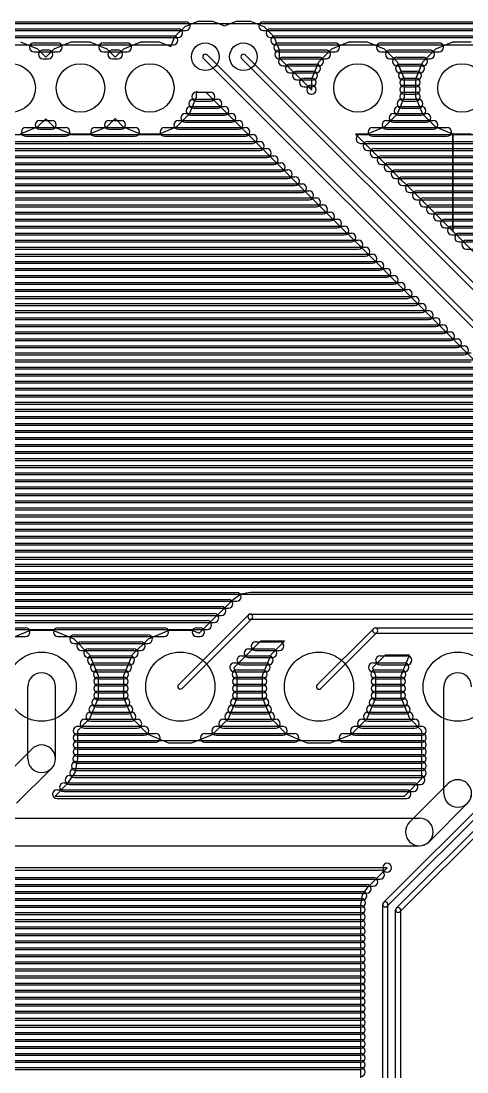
# Model space of a CAD drawing. Extents: x 25909 to 94169, y 14485 to 72115.
# Drawn here: x 51688 to 56750, y 32126 to 44060 of the extents above; entities that cross this region are included whole.
import ezdxf

# ---------------------------------------------------------------- set-up
doc = ezdxf.new("R2010")
doc.units = 0
doc.layers.add('BLACK', color=1, linetype='CONTINUOUS')

msp = doc.modelspace()

# ---------------------------------------------------------------- linework, layer by layer
at = {"layer": 'BLACK'}
for p, q in [((26625, 44051), (53557, 44051)), ((26625, 44051), (53557, 44051)), ((53550, 43998), (53699, 44060)), ((53699, 44060), (53860, 44060)), ((53860, 44060), (53996, 44004)), ((53996, 44004), (54132, 44060)), ((54132, 44060), (54293, 44060)), ((54293, 44060), (54443, 43998)), ((54436, 44051), (76448, 44051)), ((54436, 44051), (76448, 44051)), ((26625, 44031), (76449, 44031)), ((26625, 44031), (76449, 44031)), ((26625, 43971), (53471, 43971)), ((26625, 43971), (53471, 43971)), ((26625, 43951), (53557, 43951)), ((26625, 43951), (53557, 43951)), ((53435, 43885), (53550, 43998)), ((54436, 43951), (76448, 43951)), ((54436, 43951), (76448, 43951)), ((54443, 43998), (54556, 43883)), ((54519, 43971), (76449, 43971)), ((54519, 43971), (76449, 43971)), ((26625, 43891), (53417, 43891)), ((26625, 43891), (53417, 43891)), ((26625, 43871), (53471, 43871)), ((26625, 43871), (53471, 43871)), ((51680, 43825), (51873, 43745)), ((51835, 43811), (52103, 43811)), ((51835, 43811), (52103, 43811)), ((52065, 43745), (52258, 43825)), ((52258, 43825), (52467, 43825)), ((52467, 43825), (52660, 43745)), ((52622, 43811), (52892, 43811)), ((52622, 43811), (52892, 43811)), ((52853, 43745), (53046, 43825)), ((53046, 43825), (53255, 43825)), ((53255, 43825), (53387, 43771)), ((53387, 43771), (53435, 43885)), ((54519, 43871), (76449, 43871)), ((54519, 43871), (76449, 43871)), ((54556, 43883), (54618, 43734)), ((54574, 43891), (76448, 43891)), ((54574, 43891), (76448, 43891)), ((54607, 43811), (55253, 43811)), ((54607, 43811), (55253, 43811)), ((55215, 43745), (55408, 43825)), ((55408, 43825), (55617, 43825)), ((55617, 43825), (55810, 43745)), ((55772, 43811), (56434, 43811)), ((55772, 43811), (56434, 43811)), ((56396, 43745), (56589, 43825)), ((56589, 43825), (56798, 43825)), ((26625, 43791), (53417, 43791)), ((26625, 43791), (53417, 43791)), ((51835, 43711), (52103, 43711)), ((51835, 43711), (52103, 43711)), ((51873, 43745), (51968, 43650)), ((51937, 43731), (51999, 43731)), ((51937, 43731), (51999, 43731)), ((51968, 43650), (52065, 43745)), ((52622, 43711), (52892, 43711)), ((52622, 43711), (52892, 43711)), ((52660, 43745), (52755, 43649)), ((52724, 43731), (52788, 43731)), ((52724, 43731), (52788, 43731)), ((52755, 43649), (52853, 43745)), ((54574, 43791), (76448, 43791)), ((54574, 43791), (76448, 43791)), ((54607, 43711), (55253, 43711)), ((54607, 43711), (55253, 43711)), ((54618, 43734), (54618, 43643)), ((54618, 43731), (55150, 43731)), ((54618, 43731), (55150, 43731)), ((55067, 43598), (55215, 43745)), ((55772, 43711), (56434, 43711)), ((55772, 43711), (56434, 43711)), ((55810, 43745), (55957, 43597)), ((55874, 43731), (56332, 43731)), ((55874, 43731), (56332, 43731)), ((56248, 43598), (56396, 43745)), ((51937, 43631), (51999, 43631)), ((51937, 43631), (51999, 43631)), ((52724, 43631), (52788, 43631)), ((52724, 43631), (52788, 43631)), ((53758, 43634), (58199, 39193)), ((53799, 43675), (58240, 39234)), ((54191, 43634), (58758, 39067)), ((54232, 43675), (58799, 39108)), ((54618, 43643), (54987, 43274)), ((54618, 43631), (55150, 43631)), ((54618, 43631), (55150, 43631)), ((54660, 43651), (55070, 43651)), ((54660, 43651), (55070, 43651)), ((54740, 43571), (55036, 43571)), ((54740, 43571), (55036, 43571)), ((54987, 43405), (55067, 43598)), ((55874, 43631), (56332, 43631)), ((55874, 43631), (56332, 43631)), ((55954, 43651), (56252, 43651)), ((55954, 43651), (56252, 43651)), ((55957, 43597), (56037, 43404)), ((55989, 43571), (56217, 43571)), ((55989, 43571), (56217, 43571)), ((56168, 43405), (56248, 43598)), ((54660, 43551), (55070, 43551)), ((54660, 43551), (55070, 43551)), ((54740, 43471), (55036, 43471)), ((54740, 43471), (55036, 43471)), ((54820, 43491), (55002, 43491)), ((54820, 43491), (55002, 43491)), ((55954, 43551), (56252, 43551)), ((55954, 43551), (56252, 43551)), ((55989, 43471), (56217, 43471)), ((55989, 43471), (56217, 43471)), ((56022, 43491), (56182, 43491)), ((56022, 43491), (56182, 43491)), ((54820, 43391), (55002, 43391)), ((54820, 43391), (55002, 43391)), ((54900, 43411), (54986, 43411)), ((54900, 43411), (54986, 43411)), ((54980, 43331), (54986, 43331)), ((54980, 43331), (54986, 43331)), ((54987, 43274), (54987, 43405)), ((56022, 43391), (56182, 43391)), ((56022, 43391), (56182, 43391)), ((56037, 43411), (56167, 43411)), ((56037, 43411), (56167, 43411)), ((56037, 43404), (56037, 43195)), ((56037, 43331), (56167, 43331)), ((56037, 43331), (56167, 43331)), ((56168, 43196), (56168, 43405)), ((53698, 43248), (53675, 43258)), ((53675, 43258), (53675, 43195)), ((53675, 43251), (53837, 43251)), ((53675, 43251), (53837, 43251)), ((53790, 43248), (53698, 43248)), ((57941, 39098), (53790, 43248)), ((54900, 43311), (54986, 43311)), ((54900, 43311), (54986, 43311)), ((54980, 43231), (54986, 43231)), ((54980, 43231), (54986, 43231)), ((56037, 43311), (56167, 43311)), ((56037, 43311), (56167, 43311)), ((56037, 43251), (56167, 43251)), ((56037, 43251), (56167, 43251)), ((56037, 43231), (56167, 43231)), ((56037, 43231), (56167, 43231)), ((53675, 43195), (53595, 43002)), ((53611, 43091), (53997, 43091)), ((53611, 43091), (53997, 43091)), ((53644, 43171), (53916, 43171)), ((53644, 43171), (53916, 43171)), ((53675, 43151), (53837, 43151)), ((53675, 43151), (53837, 43151)), ((56037, 43195), (55957, 43002)), ((55973, 43091), (56231, 43091)), ((55973, 43091), (56231, 43091)), ((56006, 43171), (56198, 43171)), ((56006, 43171), (56198, 43171)), ((56037, 43151), (56167, 43151)), ((56037, 43151), (56167, 43151)), ((56248, 43003), (56168, 43196)), ((53595, 43002), (53447, 42855)), ((53553, 43011), (54077, 43011)), ((53553, 43011), (54077, 43011)), ((53611, 42991), (53997, 42991)), ((53611, 42991), (53997, 42991)), ((53644, 43071), (53916, 43071)), ((53644, 43071), (53916, 43071)), ((55957, 43002), (55809, 42855)), ((55915, 43011), (56289, 43011)), ((55915, 43011), (56289, 43011)), ((55973, 42991), (56231, 42991)), ((55973, 42991), (56231, 42991)), ((56006, 43071), (56198, 43071)), ((56006, 43071), (56198, 43071)), ((56395, 42855), (56248, 43003)), ((51872, 42855), (51679, 42775)), ((51741, 42851), (52193, 42851)), ((51741, 42851), (52193, 42851)), ((51968, 42951), (51872, 42855)), ((51898, 42931), (52038, 42931)), ((51898, 42931), (52038, 42931)), ((52064, 42855), (51968, 42951)), ((52257, 42775), (52064, 42855)), ((52659, 42855), (52466, 42775)), ((52528, 42851), (52982, 42851)), ((52528, 42851), (52982, 42851)), ((52756, 42952), (52659, 42855)), ((52685, 42931), (52825, 42931)), ((52685, 42931), (52825, 42931)), ((52852, 42855), (52756, 42952)), ((53045, 42775), (52852, 42855)), ((53447, 42855), (53254, 42775)), ((53316, 42851), (54236, 42851)), ((53316, 42851), (54236, 42851)), ((53473, 42931), (54157, 42931)), ((53473, 42931), (54157, 42931)), ((53553, 42911), (54077, 42911)), ((53553, 42911), (54077, 42911)), ((55809, 42855), (55616, 42775)), ((55678, 42851), (56524, 42851)), ((55678, 42851), (56524, 42851)), ((55835, 42931), (56369, 42931)), ((55835, 42931), (56369, 42931)), ((55915, 42911), (56289, 42911)), ((55915, 42911), (56289, 42911)), ((56588, 42775), (56395, 42855)), ((26625, 42771), (54317, 42771)), ((26625, 42771), (54317, 42771)), ((51741, 42751), (52193, 42751)), ((51741, 42751), (52193, 42751)), ((51898, 42831), (52038, 42831)), ((51898, 42831), (52038, 42831)), ((52466, 42775), (52257, 42775)), ((52528, 42751), (52982, 42751)), ((52528, 42751), (52982, 42751)), ((52685, 42831), (52825, 42831)), ((52685, 42831), (52825, 42831)), ((53254, 42775), (53045, 42775)), ((53316, 42751), (54236, 42751)), ((53316, 42751), (54236, 42751)), ((53473, 42831), (54157, 42831)), ((53473, 42831), (54157, 42831)), ((55616, 42775), (55485, 42776)), ((55485, 42776), (56588, 41673)), ((55540, 42771), (76448, 42771)), ((55540, 42771), (76448, 42771)), ((55678, 42751), (56524, 42751)), ((55678, 42751), (56524, 42751)), ((55835, 42831), (56369, 42831)), ((55835, 42831), (56369, 42831)), ((56588, 41673), (56588, 42775)), ((56797, 42775), (56588, 42775)), ((56588, 42775), (56588, 41673)), ((26625, 42691), (54397, 42691)), ((26625, 42691), (54397, 42691)), ((26625, 42671), (54317, 42671)), ((26625, 42671), (54317, 42671)), ((26625, 42611), (54477, 42611)), ((26625, 42611), (54477, 42611)), ((55540, 42671), (76448, 42671)), ((55540, 42671), (76448, 42671)), ((55620, 42691), (76448, 42691)), ((55620, 42691), (76448, 42691)), ((55700, 42611), (76448, 42611)), ((55700, 42611), (76448, 42611)), ((26625, 42591), (54397, 42591)), ((26625, 42591), (54397, 42591)), ((26625, 42531), (54557, 42531)), ((26625, 42531), (54557, 42531)), ((26625, 42511), (54477, 42511)), ((26625, 42511), (54477, 42511)), ((55620, 42591), (76448, 42591)), ((55620, 42591), (76448, 42591)), ((55700, 42511), (76448, 42511)), ((55700, 42511), (76448, 42511)), ((55780, 42531), (76448, 42531)), ((55780, 42531), (76448, 42531)), ((26625, 42451), (54637, 42451)), ((26625, 42451), (54637, 42451)), ((26625, 42431), (54557, 42431)), ((26625, 42431), (54557, 42431)), ((26625, 42371), (54717, 42371)), ((26625, 42371), (54717, 42371)), ((55780, 42431), (76448, 42431)), ((55780, 42431), (76448, 42431)), ((55860, 42451), (76448, 42451)), ((55860, 42451), (76448, 42451)), ((55940, 42371), (76448, 42371)), ((55940, 42371), (76448, 42371)), ((26625, 42351), (54637, 42351)), ((26625, 42351), (54637, 42351)), ((26625, 42291), (54797, 42291)), ((26625, 42291), (54797, 42291)), ((26625, 42271), (54717, 42271)), ((26625, 42271), (54717, 42271)), ((55860, 42351), (76448, 42351)), ((55860, 42351), (76448, 42351)), ((55940, 42271), (76448, 42271)), ((55940, 42271), (76448, 42271)), ((56020, 42291), (76448, 42291)), ((56020, 42291), (76448, 42291)), ((26625, 42211), (54877, 42211)), ((26625, 42211), (54877, 42211)), ((26625, 42191), (54797, 42191)), ((26625, 42191), (54797, 42191)), ((26625, 42131), (54957, 42131)), ((26625, 42131), (54957, 42131)), ((56020, 42191), (76448, 42191)), ((56020, 42191), (76448, 42191)), ((56100, 42211), (76448, 42211)), ((56100, 42211), (76448, 42211)), ((56180, 42131), (76448, 42131)), ((56180, 42131), (76448, 42131)), ((26625, 42111), (54877, 42111)), ((26625, 42111), (54877, 42111)), ((26625, 42051), (55037, 42051)), ((26625, 42051), (55037, 42051)), ((26625, 42031), (54957, 42031)), ((26625, 42031), (54957, 42031)), ((56100, 42111), (76448, 42111)), ((56100, 42111), (76448, 42111)), ((56180, 42031), (76448, 42031)), ((56180, 42031), (76448, 42031)), ((56260, 42051), (76448, 42051)), ((56260, 42051), (76448, 42051)), ((26625, 41971), (55117, 41971)), ((26625, 41971), (55117, 41971)), ((26625, 41951), (55037, 41951)), ((26625, 41951), (55037, 41951)), ((26625, 41891), (55197, 41891)), ((26625, 41891), (55197, 41891)), ((56260, 41951), (76448, 41951)), ((56260, 41951), (76448, 41951)), ((56340, 41971), (76448, 41971)), ((56340, 41971), (76448, 41971)), ((56420, 41891), (76448, 41891)), ((56420, 41891), (76448, 41891)), ((26625, 41871), (55117, 41871)), ((26625, 41871), (55117, 41871)), ((26625, 41811), (55277, 41811)), ((26625, 41811), (55277, 41811)), ((26625, 41791), (55197, 41791)), ((26625, 41791), (55197, 41791)), ((56340, 41871), (76448, 41871)), ((56340, 41871), (76448, 41871)), ((56420, 41791), (76448, 41791)), ((56420, 41791), (76448, 41791)), ((56500, 41811), (76448, 41811)), ((56500, 41811), (76448, 41811)), ((26625, 41731), (55357, 41731)), ((26625, 41731), (55357, 41731)), ((26625, 41711), (55277, 41711)), ((26625, 41711), (55277, 41711)), ((26625, 41651), (55437, 41651)), ((26625, 41651), (55437, 41651)), ((56500, 41711), (76448, 41711)), ((56500, 41711), (76448, 41711)), ((56580, 41731), (76448, 41731)), ((56580, 41731), (76448, 41731)), ((56588, 41673), (58976, 39285)), ((56660, 41651), (76448, 41651)), ((56660, 41651), (76448, 41651)), ((26625, 41631), (55357, 41631)), ((26625, 41631), (55357, 41631)), ((26625, 41571), (55517, 41571)), ((26625, 41571), (55517, 41571)), ((26625, 41551), (55437, 41551)), ((26625, 41551), (55437, 41551)), ((56580, 41631), (76448, 41631)), ((56580, 41631), (76448, 41631)), ((56660, 41551), (76448, 41551)), ((56660, 41551), (76448, 41551)), ((56740, 41571), (76448, 41571)), ((56740, 41571), (76448, 41571)), ((26625, 41491), (55597, 41491)), ((26625, 41491), (55597, 41491)), ((26625, 41471), (55517, 41471)), ((26625, 41471), (55517, 41471)), ((26625, 41411), (55677, 41411)), ((26625, 41411), (55677, 41411)), ((56740, 41471), (76448, 41471)), ((56740, 41471), (76448, 41471)), ((26625, 41391), (55597, 41391)), ((26625, 41391), (55597, 41391)), ((26625, 41331), (55757, 41331)), ((26625, 41331), (55757, 41331)), ((26625, 41311), (55677, 41311)), ((26625, 41311), (55677, 41311)), ((26625, 41251), (55837, 41251)), ((26625, 41251), (55837, 41251)), ((26625, 41231), (55757, 41231)), ((26625, 41231), (55757, 41231)), ((26625, 41171), (55917, 41171)), ((26625, 41171), (55917, 41171)), ((26625, 41151), (55837, 41151)), ((26625, 41151), (55837, 41151)), ((26625, 41091), (55997, 41091)), ((26625, 41091), (55997, 41091)), ((26625, 41071), (55917, 41071)), ((26625, 41071), (55917, 41071)), ((26625, 41011), (56077, 41011)), ((26625, 41011), (56077, 41011)), ((26625, 40991), (55997, 40991)), ((26625, 40991), (55997, 40991)), ((26625, 40931), (56157, 40931)), ((26625, 40931), (56157, 40931)), ((26625, 40911), (56077, 40911)), ((26625, 40911), (56077, 40911)), ((26625, 40851), (56237, 40851)), ((26625, 40851), (56237, 40851)), ((26625, 40831), (56157, 40831)), ((26625, 40831), (56157, 40831)), ((26625, 40771), (56317, 40771)), ((26625, 40771), (56317, 40771)), ((26625, 40751), (56237, 40751)), ((26625, 40751), (56237, 40751)), ((26625, 40691), (56397, 40691)), ((26625, 40691), (56397, 40691)), ((26625, 40671), (56317, 40671)), ((26625, 40671), (56317, 40671)), ((26625, 40611), (56477, 40611)), ((26625, 40611), (56477, 40611)), ((26625, 40591), (56397, 40591)), ((26625, 40591), (56397, 40591)), ((26625, 40531), (56557, 40531)), ((26625, 40531), (56557, 40531)), ((26625, 40511), (56477, 40511)), ((26625, 40511), (56477, 40511)), ((26625, 40451), (56637, 40451)), ((26625, 40451), (56637, 40451)), ((26625, 40431), (56557, 40431)), ((26625, 40431), (56557, 40431)), ((26625, 40371), (56717, 40371)), ((26625, 40371), (56717, 40371)), ((26625, 40351), (56637, 40351)), ((26625, 40351), (56637, 40351)), ((26625, 40291), (56797, 40291)), ((26625, 40291), (56797, 40291)), ((26625, 40271), (56717, 40271)), ((26625, 40271), (56717, 40271)), ((26625, 40211), (56877, 40211)), ((26625, 40211), (56877, 40211)), ((26625, 40191), (56797, 40191)), ((26625, 40191), (56797, 40191)), ((26625, 40131), (56957, 40131)), ((26625, 40131), (56957, 40131)), ((26625, 40111), (56877, 40111)), ((26625, 40111), (56877, 40111)), ((26625, 40051), (57037, 40051)), ((26625, 40051), (57037, 40051)), ((26625, 40031), (56957, 40031)), ((26625, 40031), (56957, 40031)), ((26625, 39971), (57117, 39971)), ((26625, 39971), (57117, 39971)), ((26625, 39951), (57037, 39951)), ((26625, 39951), (57037, 39951)), ((26625, 39891), (57197, 39891)), ((26625, 39891), (57197, 39891)), ((26625, 39871), (57117, 39871)), ((26625, 39871), (57117, 39871)), ((26625, 39811), (57277, 39811)), ((26625, 39811), (57277, 39811)), ((26625, 39791), (57197, 39791)), ((26625, 39791), (57197, 39791)), ((26625, 39731), (57357, 39731)), ((26625, 39731), (57357, 39731)), ((26625, 39711), (57277, 39711)), ((26625, 39711), (57277, 39711)), ((26625, 39651), (57437, 39651)), ((26625, 39651), (57437, 39651)), ((26625, 39631), (57357, 39631)), ((26625, 39631), (57357, 39631)), ((26625, 39571), (57517, 39571)), ((26625, 39571), (57517, 39571)), ((26625, 39551), (57437, 39551)), ((26625, 39551), (57437, 39551)), ((26625, 39491), (57597, 39491)), ((26625, 39491), (57597, 39491)), ((26625, 39471), (57517, 39471)), ((26625, 39471), (57517, 39471)), ((26625, 39411), (57677, 39411)), ((26625, 39411), (57677, 39411)), ((26625, 39391), (57597, 39391)), ((26625, 39391), (57597, 39391)), ((26625, 39331), (57757, 39331)), ((26625, 39331), (57757, 39331)), ((26625, 39311), (57677, 39311)), ((26625, 39311), (57677, 39311)), ((26625, 39251), (57837, 39251)), ((26625, 39251), (57837, 39251)), ((26625, 39231), (57757, 39231)), ((26625, 39231), (57757, 39231)), ((26625, 39171), (57917, 39171)), ((26625, 39171), (57917, 39171)), ((26625, 39151), (57837, 39151)), ((26625, 39151), (57837, 39151)), ((26625, 39091), (57941, 39091)), ((26625, 39091), (57941, 39091)), ((26625, 39071), (57917, 39071)), ((26625, 39071), (57917, 39071)), ((26625, 39011), (57941, 39011)), ((26625, 39011), (57941, 39011)), ((26625, 38991), (57941, 38991)), ((26625, 38991), (57941, 38991)), ((26625, 38931), (57941, 38931)), ((26625, 38931), (57941, 38931)), ((26625, 38911), (57941, 38911)), ((26625, 38911), (57941, 38911)), ((26625, 38851), (57941, 38851)), ((26625, 38851), (57941, 38851)), ((26625, 38831), (57941, 38831)), ((26625, 38831), (57941, 38831)), ((26625, 38771), (57941, 38771)), ((26625, 38771), (57941, 38771)), ((26625, 38751), (57941, 38751)), ((26625, 38751), (57941, 38751)), ((26625, 38691), (57941, 38691)), ((26625, 38691), (57941, 38691)), ((26625, 38671), (57941, 38671)), ((26625, 38671), (57941, 38671)), ((26625, 38611), (57941, 38611)), ((26625, 38611), (57941, 38611)), ((26625, 38591), (57941, 38591)), ((26625, 38591), (57941, 38591)), ((26625, 38531), (57941, 38531)), ((26625, 38531), (57941, 38531)), ((26625, 38511), (57941, 38511)), ((26625, 38511), (57941, 38511)), ((26625, 38451), (57941, 38451)), ((26625, 38451), (57941, 38451)), ((26625, 38431), (57941, 38431)), ((26625, 38431), (57941, 38431)), ((26625, 38371), (57941, 38371)), ((26625, 38371), (57941, 38371)), ((26625, 38351), (57941, 38351)), ((26625, 38351), (57941, 38351)), ((26625, 38291), (57941, 38291)), ((26625, 38291), (57941, 38291)), ((26625, 38271), (57941, 38271)), ((26625, 38271), (57941, 38271)), ((26625, 38211), (57941, 38211)), ((26625, 38211), (57941, 38211)), ((26625, 38191), (57941, 38191)), ((26625, 38191), (57941, 38191)), ((26625, 38131), (57941, 38131)), ((26625, 38131), (57941, 38131)), ((26625, 38111), (57941, 38111)), ((26625, 38111), (57941, 38111)), ((26625, 38051), (57941, 38051)), ((26625, 38051), (57941, 38051)), ((26625, 38031), (57941, 38031)), ((26625, 38031), (57941, 38031)), ((26625, 37971), (57941, 37971)), ((26625, 37971), (57941, 37971)), ((26625, 37951), (57941, 37951)), ((26625, 37951), (57941, 37951)), ((26625, 37891), (57941, 37891)), ((26625, 37891), (57941, 37891)), ((26625, 37871), (57941, 37871)), ((26625, 37871), (57941, 37871)), ((26625, 37811), (57941, 37811)), ((26625, 37811), (57941, 37811)), ((26625, 37791), (57941, 37791)), ((26625, 37791), (57941, 37791)), ((26625, 37731), (57941, 37731)), ((26625, 37731), (57941, 37731)), ((26625, 37711), (57941, 37711)), ((26625, 37711), (57941, 37711)), ((26625, 37651), (57941, 37651)), ((26625, 37651), (57941, 37651)), ((26625, 37631), (57941, 37631)), ((26625, 37631), (57941, 37631)), ((26625, 37571), (54135, 37571)), ((26625, 37571), (54135, 37571)), ((26625, 37551), (57941, 37551)), ((26625, 37551), (57941, 37551)), ((26625, 37491), (54041, 37491)), ((26625, 37491), (54041, 37491)), ((53709, 37109), (54094, 37493)), ((54094, 37493), (54184, 37554)), ((54184, 37554), (54291, 37575)), ((54291, 37575), (57047, 37575)), ((26625, 37471), (54135, 37471)), ((26625, 37471), (54135, 37471)), ((26625, 37411), (53961, 37411)), ((26625, 37411), (53961, 37411)), ((26625, 37391), (54041, 37391)), ((26625, 37391), (54041, 37391)), ((26625, 37331), (53881, 37331)), ((26625, 37331), (53881, 37331)), ((26625, 37311), (53961, 37311)), ((26625, 37311), (53961, 37311)), ((26625, 37251), (53801, 37251)), ((26625, 37251), (53801, 37251)), ((54270, 37317), (53475, 36522)), ((54311, 37276), (53516, 36481)), ((54291, 37325), (57047, 37325)), ((54291, 37267), (57047, 37267)), ((26625, 37231), (53881, 37231)), ((26625, 37231), (53881, 37231)), ((26625, 37171), (51739, 37171)), ((26625, 37171), (51739, 37171)), ((26625, 37151), (53801, 37151)), ((26625, 37151), (53801, 37151)), ((51558, 37046), (51794, 37144)), ((51794, 37144), (52050, 37144)), ((52050, 37144), (52286, 37045)), ((52105, 37171), (53313, 37171)), ((52105, 37171), (53313, 37171)), ((53133, 37046), (53369, 37144)), ((53369, 37144), (53625, 37144)), ((53625, 37144), (53709, 37109)), ((53681, 37171), (53721, 37171)), ((53681, 37171), (53721, 37171)), ((55687, 37159), (55050, 36522)), ((55728, 37118), (55091, 36481)), ((55708, 37168), (56972, 37168)), ((26625, 37071), (51739, 37071)), ((26625, 37071), (51739, 37071)), ((52105, 37071), (53313, 37071)), ((52105, 37071), (53313, 37071)), ((52286, 37045), (52466, 36864)), ((52290, 37091), (53128, 37091)), ((52290, 37091), (53128, 37091)), ((52370, 37011), (53048, 37011)), ((52370, 37011), (53048, 37011)), ((52952, 36866), (53133, 37046)), ((53681, 37071), (53721, 37071)), ((53681, 37071), (53721, 37071)), ((54406, 37018), (54103, 36715)), ((54349, 37011), (54621, 37011)), ((54349, 37011), (54621, 37011)), ((54677, 37017), (54406, 37018)), ((54526, 36866), (54677, 37017)), ((55708, 37110), (56972, 37110)), ((52290, 36991), (53128, 36991)), ((52290, 36991), (53128, 36991)), ((52370, 36911), (53048, 36911)), ((52370, 36911), (53048, 36911)), ((52450, 36931), (52968, 36931)), ((52450, 36931), (52968, 36931)), ((54269, 36931), (54541, 36931)), ((54269, 36931), (54541, 36931)), ((54349, 36911), (54621, 36911)), ((54349, 36911), (54621, 36911)), ((52450, 36831), (52968, 36831)), ((52450, 36831), (52968, 36831)), ((52466, 36864), (52564, 36628)), ((52493, 36851), (52925, 36851)), ((52493, 36851), (52925, 36851)), ((52526, 36771), (52892, 36771)), ((52526, 36771), (52892, 36771)), ((52853, 36630), (52952, 36866)), ((54109, 36771), (54465, 36771)), ((54109, 36771), (54465, 36771)), ((54189, 36851), (54499, 36851)), ((54189, 36851), (54499, 36851)), ((54269, 36831), (54541, 36831)), ((54269, 36831), (54541, 36831)), ((54427, 36630), (54526, 36866)), ((55822, 36860), (55677, 36715)), ((55683, 36771), (56039, 36771)), ((55683, 36771), (56039, 36771)), ((55763, 36851), (56073, 36851)), ((55763, 36851), (56073, 36851)), ((56098, 36860), (55822, 36860)), ((56002, 36630), (56098, 36860)), ((52493, 36751), (52925, 36751)), ((52493, 36751), (52925, 36751)), ((52526, 36671), (52892, 36671)), ((52526, 36671), (52892, 36671)), ((52559, 36691), (52857, 36691)), ((52559, 36691), (52857, 36691)), ((54103, 36715), (54139, 36628)), ((54109, 36671), (54465, 36671)), ((54109, 36671), (54465, 36671)), ((54134, 36691), (54432, 36691)), ((54134, 36691), (54432, 36691)), ((54189, 36751), (54499, 36751)), ((54189, 36751), (54499, 36751)), ((55677, 36715), (55713, 36628)), ((55683, 36671), (56039, 36671)), ((55683, 36671), (56039, 36671)), ((55708, 36691), (56006, 36691)), ((55708, 36691), (56006, 36691)), ((55763, 36751), (56073, 36751)), ((55763, 36751), (56073, 36751)), ((52559, 36591), (52857, 36591)), ((52559, 36591), (52857, 36591)), ((52564, 36628), (52564, 36372)), ((52564, 36611), (52852, 36611)), ((52564, 36611), (52852, 36611)), ((52564, 36531), (52852, 36531)), ((52564, 36531), (52852, 36531)), ((52853, 36374), (52853, 36630)), ((54134, 36591), (54432, 36591)), ((54134, 36591), (54432, 36591)), ((54139, 36628), (54139, 36372)), ((54139, 36611), (54427, 36611)), ((54139, 36611), (54427, 36611)), ((54139, 36531), (54427, 36531)), ((54139, 36531), (54427, 36531)), ((54427, 36374), (54427, 36630)), ((55708, 36591), (56006, 36591)), ((55708, 36591), (56006, 36591)), ((55713, 36628), (55713, 36372)), ((55713, 36611), (56001, 36611)), ((55713, 36611), (56001, 36611)), ((55713, 36531), (56001, 36531)), ((55713, 36531), (56001, 36531)), ((56002, 36374), (56002, 36630)), ((51764, 35683), (51764, 36501)), ((52078, 35683), (52078, 36501)), ((52564, 36511), (52852, 36511)), ((52564, 36511), (52852, 36511)), ((52564, 36451), (52852, 36451)), ((52564, 36451), (52852, 36451)), ((52564, 36431), (52852, 36431)), ((52564, 36431), (52852, 36431)), ((54139, 36511), (54427, 36511)), ((54139, 36511), (54427, 36511)), ((54139, 36451), (54427, 36451)), ((54139, 36451), (54427, 36451)), ((54139, 36431), (54427, 36431)), ((54139, 36431), (54427, 36431)), ((55713, 36511), (56001, 36511)), ((55713, 36511), (56001, 36511)), ((55713, 36451), (56001, 36451)), ((55713, 36451), (56001, 36451)), ((55713, 36431), (56001, 36431)), ((55713, 36431), (56001, 36431)), ((56488, 35289), (56488, 36501)), ((52564, 36372), (52465, 36136)), ((52509, 36291), (52907, 36291)), ((52509, 36291), (52907, 36291)), ((52542, 36371), (52874, 36371)), ((52542, 36371), (52874, 36371)), ((52564, 36351), (52852, 36351)), ((52564, 36351), (52852, 36351)), ((52951, 36138), (52853, 36374)), ((54139, 36372), (54040, 36136)), ((54084, 36291), (54482, 36291)), ((54084, 36291), (54482, 36291)), ((54117, 36371), (54449, 36371)), ((54117, 36371), (54449, 36371)), ((54139, 36351), (54427, 36351)), ((54139, 36351), (54427, 36351)), ((54525, 36138), (54427, 36374)), ((55713, 36372), (55614, 36136)), ((55658, 36291), (56056, 36291)), ((55658, 36291), (56056, 36291)), ((55691, 36371), (56023, 36371)), ((55691, 36371), (56023, 36371)), ((55713, 36351), (56001, 36351)), ((55713, 36351), (56001, 36351)), ((56100, 36138), (56002, 36374)), ((52475, 36211), (52941, 36211)), ((52475, 36211), (52941, 36211)), ((52509, 36191), (52907, 36191)), ((52509, 36191), (52907, 36191)), ((52542, 36271), (52874, 36271)), ((52542, 36271), (52874, 36271)), ((54050, 36211), (54514, 36211)), ((54050, 36211), (54514, 36211)), ((54084, 36191), (54482, 36191)), ((54084, 36191), (54482, 36191)), ((54117, 36271), (54449, 36271)), ((54117, 36271), (54449, 36271)), ((55624, 36211), (56090, 36211)), ((55624, 36211), (56090, 36211)), ((55658, 36191), (56056, 36191)), ((55658, 36191), (56056, 36191)), ((55691, 36271), (56023, 36271)), ((55691, 36271), (56023, 36271)), ((52465, 36136), (52328, 36000)), ((52329, 36051), (53087, 36051)), ((52329, 36051), (53087, 36051)), ((52409, 36131), (53007, 36131)), ((52409, 36131), (53007, 36131)), ((52475, 36111), (52941, 36111)), ((52475, 36111), (52941, 36111)), ((53131, 35957), (52951, 36138)), ((54040, 36136), (53859, 35956)), ((53904, 36051), (54660, 36051)), ((53904, 36051), (54660, 36051)), ((53984, 36131), (54580, 36131)), ((53984, 36131), (54580, 36131)), ((54050, 36111), (54514, 36111)), ((54050, 36111), (54514, 36111)), ((54705, 35957), (54525, 36138)), ((55614, 36136), (55433, 35956)), ((55478, 36051), (56236, 36051)), ((55478, 36051), (56236, 36051)), ((55558, 36131), (56156, 36131)), ((55558, 36131), (56156, 36131)), ((55624, 36111), (56090, 36111)), ((55624, 36111), (56090, 36111)), ((56238, 36000), (56100, 36138)), ((52328, 36000), (52328, 35682)), ((52328, 35971), (53216, 35971)), ((52328, 35971), (53216, 35971)), ((52329, 35951), (53087, 35951)), ((52329, 35951), (53087, 35951)), ((52409, 36031), (53007, 36031)), ((52409, 36031), (53007, 36031)), ((53367, 35858), (53131, 35957)), ((53859, 35956), (53623, 35858)), ((53774, 35971), (54790, 35971)), ((53774, 35971), (54790, 35971)), ((53904, 35951), (54660, 35951)), ((53904, 35951), (54660, 35951)), ((53984, 36031), (54580, 36031)), ((53984, 36031), (54580, 36031)), ((54941, 35858), (54705, 35957)), ((55433, 35956), (55197, 35858)), ((55348, 35971), (56238, 35971)), ((55348, 35971), (56238, 35971)), ((55478, 35951), (56236, 35951)), ((55478, 35951), (56236, 35951)), ((55558, 36031), (56156, 36031)), ((55558, 36031), (56156, 36031)), ((56238, 35457), (56238, 36000)), ((52328, 35891), (56238, 35891)), ((52328, 35891), (56238, 35891)), ((52328, 35871), (53216, 35871)), ((52328, 35871), (53216, 35871)), ((52328, 35811), (56238, 35811)), ((52328, 35811), (56238, 35811)), ((53623, 35858), (53367, 35858)), ((53774, 35871), (54790, 35871)), ((53774, 35871), (54790, 35871)), ((55197, 35858), (54941, 35858)), ((55348, 35871), (56238, 35871)), ((55348, 35871), (56238, 35871)), ((51810, 35793), (51416, 35399)), ((52327, 35731), (56237, 35731)), ((52327, 35731), (56237, 35731)), ((52328, 35791), (56238, 35791)), ((52328, 35791), (56238, 35791)), ((52328, 35711), (56238, 35711)), ((52328, 35711), (56238, 35711)), ((52032, 35571), (51638, 35177)), ((52293, 35571), (56237, 35571)), ((52293, 35571), (56237, 35571)), ((52328, 35682), (52297, 35526)), ((52311, 35651), (56237, 35651)), ((52311, 35651), (56237, 35651)), ((52327, 35631), (56237, 35631)), ((52327, 35631), (56237, 35631)), ((52297, 35526), (52209, 35394)), ((52240, 35491), (56222, 35491)), ((52240, 35491), (56222, 35491)), ((52293, 35471), (56237, 35471)), ((52293, 35471), (56237, 35471)), ((52311, 35551), (56237, 35551)), ((52311, 35551), (56237, 35551)), ((55803, 34050), (57290, 35537)), ((55844, 34009), (57331, 35496)), ((55947, 33986), (57432, 35471)), ((56040, 35259), (56238, 35457)), ((52209, 35394), (52074, 35259)), ((52096, 35331), (56062, 35331)), ((52096, 35331), (56062, 35331)), ((52176, 35411), (56142, 35411)), ((52176, 35411), (56142, 35411)), ((52240, 35391), (56222, 35391)), ((52240, 35391), (56222, 35391)), ((55988, 33945), (57473, 35430)), ((56534, 35399), (56098, 34963)), ((52074, 35259), (56040, 35259)), ((52096, 35231), (56062, 35231)), ((52096, 35231), (56062, 35231)), ((52176, 35311), (56142, 35311)), ((52176, 35311), (56142, 35311)), ((56756, 35177), (56320, 34741)), ((28248, 35009), (56208, 35009)), ((28248, 34695), (56208, 34695)), ((28336, 34416), (55764, 34416)), ((28336, 34416), (55764, 34416)), ((55844, 34446), (28415, 34445)), ((55626, 34226), (55844, 34446)), ((28176, 34256), (55612, 34256)), ((28176, 34256), (55612, 34256)), ((28256, 34336), (55686, 34336)), ((28256, 34336), (55686, 34336)), ((28336, 34316), (55764, 34316)), ((28336, 34316), (55764, 34316)), ((28096, 34176), (55564, 34176)), ((28096, 34176), (55564, 34176)), ((28176, 34156), (55612, 34156)), ((28176, 34156), (55612, 34156)), ((28256, 34236), (55686, 34236)), ((28256, 34236), (55686, 34236)), ((55544, 34029), (55565, 34136)), ((55565, 34136), (55626, 34226)), ((27936, 34016), (55544, 34016)), ((27936, 34016), (55544, 34016)), ((28016, 34096), (55548, 34096)), ((28016, 34096), (55548, 34096)), ((28096, 34076), (55564, 34076)), ((28096, 34076), (55564, 34076)), ((55544, 26699), (55544, 34029)), ((55794, 22739), (55794, 34029)), ((55852, 22739), (55852, 34029)), ((27856, 33936), (55544, 33936)), ((27856, 33936), (55544, 33936)), ((27936, 33916), (55544, 33916)), ((27936, 33916), (55544, 33916)), ((28016, 33996), (55548, 33996)), ((28016, 33996), (55548, 33996)), ((55939, 22837), (55939, 33965)), ((55997, 22837), (55997, 33965)), ((27797, 33856), (55543, 33856)), ((27797, 33856), (55543, 33856)), ((27797, 33776), (55543, 33776)), ((27797, 33776), (55543, 33776)), ((27856, 33836), (55544, 33836)), ((27856, 33836), (55544, 33836)), ((27797, 33756), (55543, 33756)), ((27797, 33756), (55543, 33756)), ((27797, 33696), (55543, 33696)), ((27797, 33696), (55543, 33696)), ((27797, 33676), (55543, 33676)), ((27797, 33676), (55543, 33676)), ((27797, 33616), (55543, 33616)), ((27797, 33616), (55543, 33616)), ((27797, 33596), (55543, 33596)), ((27797, 33596), (55543, 33596)), ((27797, 33536), (55543, 33536)), ((27797, 33536), (55543, 33536)), ((27797, 33516), (55543, 33516)), ((27797, 33516), (55543, 33516)), ((27797, 33456), (55543, 33456)), ((27797, 33456), (55543, 33456)), ((27797, 33436), (55543, 33436)), ((27797, 33436), (55543, 33436)), ((27797, 33376), (55543, 33376)), ((27797, 33376), (55543, 33376)), ((27797, 33356), (55543, 33356)), ((27797, 33356), (55543, 33356)), ((27797, 33296), (55543, 33296)), ((27797, 33296), (55543, 33296)), ((27797, 33276), (55543, 33276)), ((27797, 33276), (55543, 33276)), ((27797, 33216), (55543, 33216)), ((27797, 33216), (55543, 33216)), ((27797, 33196), (55543, 33196)), ((27797, 33196), (55543, 33196)), ((27797, 33136), (55543, 33136)), ((27797, 33136), (55543, 33136)), ((27797, 33116), (55543, 33116)), ((27797, 33116), (55543, 33116)), ((27797, 33056), (55543, 33056)), ((27797, 33056), (55543, 33056)), ((27797, 33036), (55543, 33036)), ((27797, 33036), (55543, 33036)), ((27797, 32976), (55543, 32976)), ((27797, 32976), (55543, 32976)), ((27797, 32956), (55543, 32956)), ((27797, 32956), (55543, 32956)), ((27797, 32896), (55543, 32896)), ((27797, 32896), (55543, 32896)), ((27797, 32876), (55543, 32876)), ((27797, 32876), (55543, 32876)), ((27797, 32816), (55543, 32816)), ((27797, 32816), (55543, 32816)), ((27797, 32796), (55543, 32796)), ((27797, 32796), (55543, 32796)), ((27797, 32736), (55543, 32736)), ((27797, 32736), (55543, 32736)), ((27797, 32716), (55543, 32716)), ((27797, 32716), (55543, 32716)), ((27797, 32656), (55543, 32656)), ((27797, 32656), (55543, 32656)), ((27797, 32636), (55543, 32636)), ((27797, 32636), (55543, 32636)), ((27797, 32576), (55543, 32576)), ((27797, 32576), (55543, 32576)), ((27797, 32556), (55543, 32556)), ((27797, 32556), (55543, 32556)), ((27797, 32496), (55543, 32496)), ((27797, 32496), (55543, 32496)), ((27797, 32476), (55543, 32476)), ((27797, 32476), (55543, 32476)), ((27797, 32416), (55543, 32416)), ((27797, 32416), (55543, 32416)), ((27797, 32396), (55543, 32396)), ((27797, 32396), (55543, 32396)), ((27797, 32336), (55543, 32336)), ((27797, 32336), (55543, 32336)), ((27797, 32316), (55543, 32316)), ((27797, 32316), (55543, 32316)), ((27797, 32256), (55543, 32256)), ((27797, 32256), (55543, 32256)), ((27797, 32236), (55543, 32236)), ((27797, 32236), (55543, 32236)), ((27797, 32176), (55543, 32176)), ((27797, 32176), (55543, 32176)), ((27797, 32156), (55543, 32156)), ((27797, 32156), (55543, 32156))]:
    msp.add_line(p, q, dxfattribs=at)
for centre, radius in [((53779, 43654), 157), ((54212, 43654), 157), ((51575, 43300), 275), ((52362, 43300), 275), ((53150, 43300), 275), ((55512, 43300), 275), ((56693, 43300), 275), ((51921, 36501), 393), ((53496, 36501), 393), ((55070, 36501), 393), ((56645, 36501), 393)]:
    msp.add_circle(centre, radius, dxfattribs=at)
for centre, radius, start, end in [((53557, 44001), 50, 270, 450), ((53557, 44001), 50, 270, 450), ((54436, 44001), 50, 90, 270), ((54436, 44001), 50, 90, 270), ((53471, 43921), 50, 270, 450), ((53471, 43921), 50, 270, 450), ((54519, 43921), 50, 90, 270), ((54519, 43921), 50, 90, 270), ((51835, 43761), 50, 90, 270), ((51835, 43761), 50, 90, 270), ((52103, 43761), 50, 270, 450), ((52103, 43761), 50, 270, 450), ((52622, 43761), 50, 90, 270), ((52622, 43761), 50, 90, 270), ((52892, 43761), 50, 270, 450), ((52892, 43761), 50, 270, 450), ((53417, 43841), 50, 270, 450), ((53417, 43841), 50, 270, 450), ((54574, 43841), 50, 90, 270), ((54574, 43841), 50, 90, 270), ((54607, 43761), 50, 90, 270), ((54607, 43761), 50, 90, 270), ((55253, 43761), 50, 270, 450), ((55253, 43761), 50, 270, 450), ((55772, 43761), 50, 90, 270), ((55772, 43761), 50, 90, 270), ((56434, 43761), 50, 270, 450), ((56434, 43761), 50, 270, 450), ((51937, 43681), 50, 90, 270), ((51937, 43681), 50, 90, 270), ((51999, 43681), 50, 270, 450), ((51999, 43681), 50, 270, 450), ((52724, 43681), 50, 90, 270), ((52724, 43681), 50, 90, 270), ((52788, 43681), 50, 270, 450), ((52788, 43681), 50, 270, 450), ((53779, 43654), 29, 45, 225), ((54212, 43654), 29, 45, 225), ((54618, 43681), 50, 90, 270), ((54618, 43681), 50, 90, 270), ((55150, 43681), 50, 270, 450), ((55150, 43681), 50, 270, 450), ((55874, 43681), 50, 90, 270), ((55874, 43681), 50, 90, 270), ((56332, 43681), 50, 270, 450), ((56332, 43681), 50, 270, 450), ((54660, 43601), 50, 90, 270), ((54660, 43601), 50, 90, 270), ((54740, 43521), 50, 90, 270), ((54740, 43521), 50, 90, 270), ((55036, 43521), 50, 270, 450), ((55036, 43521), 50, 270, 450), ((55070, 43601), 50, 270, 450), ((55070, 43601), 50, 270, 450), ((55954, 43601), 50, 90, 270), ((55954, 43601), 50, 90, 270), ((55989, 43521), 50, 90, 270), ((55989, 43521), 50, 90, 270), ((56217, 43521), 50, 270, 450), ((56217, 43521), 50, 270, 450), ((56252, 43601), 50, 270, 450), ((56252, 43601), 50, 270, 450), ((54820, 43441), 50, 90, 270), ((54820, 43441), 50, 90, 270), ((55002, 43441), 50, 270, 450), ((55002, 43441), 50, 270, 450), ((56022, 43441), 50, 90, 270), ((56022, 43441), 50, 90, 270), ((56182, 43441), 50, 270, 450), ((56182, 43441), 50, 270, 450), ((54900, 43361), 50, 90, 270), ((54900, 43361), 50, 90, 270), ((54980, 43281), 50, 90, 270), ((54980, 43281), 50, 90, 270), ((54986, 43361), 50, 270, 450), ((54986, 43361), 50, 270, 450), ((54986, 43281), 50, 270, 450), ((54986, 43281), 50, 270, 450), ((56037, 43361), 50, 90, 270), ((56037, 43361), 50, 90, 270), ((56037, 43281), 50, 90, 270), ((56037, 43281), 50, 90, 270), ((56167, 43361), 50, 270, 450), ((56167, 43361), 50, 270, 450), ((56167, 43281), 50, 270, 450), ((56167, 43281), 50, 270, 450), ((53675, 43201), 50, 90, 270), ((53675, 43201), 50, 90, 270), ((53837, 43201), 50, 270, 450), ((53837, 43201), 50, 270, 450), ((56037, 43201), 50, 90, 270), ((56037, 43201), 50, 90, 270), ((56167, 43201), 50, 270, 450), ((56167, 43201), 50, 270, 450), ((53611, 43041), 50, 90, 270), ((53611, 43041), 50, 90, 270), ((53644, 43121), 50, 90, 270), ((53644, 43121), 50, 90, 270), ((53916, 43121), 50, 270, 450), ((53916, 43121), 50, 270, 450), ((53997, 43041), 50, 270, 450), ((53997, 43041), 50, 270, 450), ((55973, 43041), 50, 90, 270), ((55973, 43041), 50, 90, 270), ((56006, 43121), 50, 90, 270), ((56006, 43121), 50, 90, 270), ((56198, 43121), 50, 270, 450), ((56198, 43121), 50, 270, 450), ((56231, 43041), 50, 270, 450), ((56231, 43041), 50, 270, 450), ((53553, 42961), 50, 90, 270), ((53553, 42961), 50, 90, 270), ((54077, 42961), 50, 270, 450), ((54077, 42961), 50, 270, 450), ((55915, 42961), 50, 90, 270), ((55915, 42961), 50, 90, 270), ((56289, 42961), 50, 270, 450), ((56289, 42961), 50, 270, 450), ((51741, 42801), 50, 90, 270), ((51741, 42801), 50, 90, 270), ((51898, 42881), 50, 90, 270), ((51898, 42881), 50, 90, 270), ((52038, 42881), 50, 270, 450), ((52038, 42881), 50, 270, 450), ((52193, 42801), 50, 270, 450), ((52193, 42801), 50, 270, 450), ((52528, 42801), 50, 90, 270), ((52528, 42801), 50, 90, 270), ((52685, 42881), 50, 90, 270), ((52685, 42881), 50, 90, 270), ((52825, 42881), 50, 270, 450), ((52825, 42881), 50, 270, 450), ((52982, 42801), 50, 270, 450), ((52982, 42801), 50, 270, 450), ((53316, 42801), 50, 90, 270), ((53316, 42801), 50, 90, 270), ((53473, 42881), 50, 90, 270), ((53473, 42881), 50, 90, 270), ((54157, 42881), 50, 270, 450), ((54157, 42881), 50, 270, 450), ((54236, 42801), 50, 270, 450), ((54236, 42801), 50, 270, 450), ((55678, 42801), 50, 90, 270), ((55678, 42801), 50, 90, 270), ((55835, 42881), 50, 90, 270), ((55835, 42881), 50, 90, 270), ((56369, 42881), 50, 270, 450), ((56369, 42881), 50, 270, 450), ((56524, 42801), 50, 270, 450), ((56524, 42801), 50, 270, 450), ((54317, 42721), 50, 270, 450), ((54317, 42721), 50, 270, 450), ((55540, 42721), 50, 90, 270), ((55540, 42721), 50, 90, 270), ((54397, 42641), 50, 270, 450), ((54397, 42641), 50, 270, 450), ((54477, 42561), 50, 270, 450), ((54477, 42561), 50, 270, 450), ((55620, 42641), 50, 90, 270), ((55620, 42641), 50, 90, 270), ((55700, 42561), 50, 90, 270), ((55700, 42561), 50, 90, 270), ((54557, 42481), 50, 270, 450), ((54557, 42481), 50, 270, 450), ((55780, 42481), 50, 90, 270), ((55780, 42481), 50, 90, 270), ((54637, 42401), 50, 270, 450), ((54637, 42401), 50, 270, 450), ((54717, 42321), 50, 270, 450), ((54717, 42321), 50, 270, 450), ((55860, 42401), 50, 90, 270), ((55860, 42401), 50, 90, 270), ((55940, 42321), 50, 90, 270), ((55940, 42321), 50, 90, 270), ((54797, 42241), 50, 270, 450), ((54797, 42241), 50, 270, 450), ((56020, 42241), 50, 90, 270), ((56020, 42241), 50, 90, 270), ((54877, 42161), 50, 270, 450), ((54877, 42161), 50, 270, 450), ((54957, 42081), 50, 270, 450), ((54957, 42081), 50, 270, 450), ((56100, 42161), 50, 90, 270), ((56100, 42161), 50, 90, 270), ((56180, 42081), 50, 90, 270), ((56180, 42081), 50, 90, 270), ((55037, 42001), 50, 270, 450), ((55037, 42001), 50, 270, 450), ((56260, 42001), 50, 90, 270), ((56260, 42001), 50, 90, 270), ((55117, 41921), 50, 270, 450), ((55117, 41921), 50, 270, 450), ((55197, 41841), 50, 270, 450), ((55197, 41841), 50, 270, 450), ((56340, 41921), 50, 90, 270), ((56340, 41921), 50, 90, 270), ((56420, 41841), 50, 90, 270), ((56420, 41841), 50, 90, 270), ((55277, 41761), 50, 270, 450), ((55277, 41761), 50, 270, 450), ((56500, 41761), 50, 90, 270), ((56500, 41761), 50, 90, 270), ((55357, 41681), 50, 270, 450), ((55357, 41681), 50, 270, 450), ((55437, 41601), 50, 270, 450), ((55437, 41601), 50, 270, 450), ((56580, 41681), 50, 90, 270), ((56580, 41681), 50, 90, 270), ((56660, 41601), 50, 90, 270), ((56660, 41601), 50, 90, 270), ((55517, 41521), 50, 270, 450), ((55517, 41521), 50, 270, 450), ((56740, 41521), 50, 90, 270), ((56740, 41521), 50, 90, 270), ((55597, 41441), 50, 270, 450), ((55597, 41441), 50, 270, 450), ((55677, 41361), 50, 270, 450), ((55677, 41361), 50, 270, 450), ((55757, 41281), 50, 270, 450), ((55757, 41281), 50, 270, 450), ((55837, 41201), 50, 270, 450), ((55837, 41201), 50, 270, 450), ((55917, 41121), 50, 270, 450), ((55917, 41121), 50, 270, 450), ((55997, 41041), 50, 270, 450), ((55997, 41041), 50, 270, 450), ((56077, 40961), 50, 270, 450), ((56077, 40961), 50, 270, 450), ((56157, 40881), 50, 270, 450), ((56157, 40881), 50, 270, 450), ((56237, 40801), 50, 270, 450), ((56237, 40801), 50, 270, 450), ((56317, 40721), 50, 270, 450), ((56317, 40721), 50, 270, 450), ((56397, 40641), 50, 270, 450), ((56397, 40641), 50, 270, 450), ((56477, 40561), 50, 270, 450), ((56477, 40561), 50, 270, 450), ((56557, 40481), 50, 270, 450), ((56557, 40481), 50, 270, 450), ((56637, 40401), 50, 270, 450), ((56637, 40401), 50, 270, 450), ((56717, 40321), 50, 270, 450), ((56717, 40321), 50, 270, 450), ((54041, 37441), 50, 270, 450), ((54041, 37441), 50, 270, 450), ((54135, 37521), 50, 270, 450), ((54135, 37521), 50, 270, 450), ((53961, 37361), 50, 270, 450), ((53961, 37361), 50, 270, 450), ((53801, 37201), 50, 270, 450), ((53801, 37201), 50, 270, 450), ((53881, 37281), 50, 270, 450), ((53881, 37281), 50, 270, 450), ((54291, 37296), 29, 90, 270), ((54290, 37296), 29, -45, 135), ((51739, 37121), 50, 270, 450), ((51739, 37121), 50, 270, 450), ((52105, 37121), 50, 90, 270), ((52105, 37121), 50, 90, 270), ((53313, 37121), 50, 270, 450), ((53313, 37121), 50, 270, 450), ((53681, 37121), 50, 90, 270), ((53681, 37121), 50, 90, 270), ((53721, 37121), 50, 270, 450), ((53721, 37121), 50, 270, 450), ((55708, 37139), 29, 90, 270), ((55708, 37139), 29, -45, 135), ((52290, 37041), 50, 90, 270), ((52290, 37041), 50, 90, 270), ((52370, 36961), 50, 90, 270), ((52370, 36961), 50, 90, 270), ((53048, 36961), 50, 270, 450), ((53048, 36961), 50, 270, 450), ((53128, 37041), 50, 270, 450), ((53128, 37041), 50, 270, 450), ((54349, 36961), 50, 90, 270), ((54349, 36961), 50, 90, 270), ((54621, 36961), 50, 270, 450), ((54621, 36961), 50, 270, 450), ((52450, 36881), 50, 90, 270), ((52450, 36881), 50, 90, 270), ((52968, 36881), 50, 270, 450), ((52968, 36881), 50, 270, 450), ((54269, 36881), 50, 90, 270), ((54269, 36881), 50, 90, 270), ((54541, 36881), 50, 270, 450), ((54541, 36881), 50, 270, 450), ((52493, 36801), 50, 90, 270), ((52493, 36801), 50, 90, 270), ((52526, 36721), 50, 90, 270), ((52526, 36721), 50, 90, 270), ((52892, 36721), 50, 270, 450), ((52892, 36721), 50, 270, 450), ((52925, 36801), 50, 270, 450), ((52925, 36801), 50, 270, 450), ((54109, 36721), 50, 90, 270), ((54109, 36721), 50, 90, 270), ((54189, 36801), 50, 90, 270), ((54189, 36801), 50, 90, 270), ((54465, 36721), 50, 270, 450), ((54465, 36721), 50, 270, 450), ((54499, 36801), 50, 270, 450), ((54499, 36801), 50, 270, 450), ((55683, 36721), 50, 90, 270), ((55683, 36721), 50, 90, 270), ((55763, 36801), 50, 90, 270), ((55763, 36801), 50, 90, 270), ((56039, 36721), 50, 270, 450), ((56039, 36721), 50, 270, 450), ((56073, 36801), 50, 270, 450), ((56073, 36801), 50, 270, 450), ((51921, 36501), 157, 360, 540), ((52559, 36641), 50, 90, 270), ((52559, 36641), 50, 90, 270), ((52857, 36641), 50, 270, 450), ((52857, 36641), 50, 270, 450), ((54134, 36641), 50, 90, 270), ((54134, 36641), 50, 90, 270), ((54432, 36641), 50, 270, 450), ((54432, 36641), 50, 270, 450), ((55708, 36641), 50, 90, 270), ((55708, 36641), 50, 90, 270), ((56006, 36641), 50, 270, 450), ((56006, 36641), 50, 270, 450), ((56645, 36501), 157, 360, 540), ((52564, 36561), 50, 90, 270), ((52564, 36561), 50, 90, 270), ((52564, 36481), 50, 90, 270), ((52564, 36481), 50, 90, 270), ((52852, 36561), 50, 270, 450), ((52852, 36561), 50, 270, 450), ((52852, 36481), 50, 270, 450), ((52852, 36481), 50, 270, 450), ((53496, 36502), 29, 135, 315), ((54139, 36561), 50, 90, 270), ((54139, 36561), 50, 90, 270), ((54139, 36481), 50, 90, 270), ((54139, 36481), 50, 90, 270), ((54427, 36561), 50, 270, 450), ((54427, 36561), 50, 270, 450), ((54427, 36481), 50, 270, 450), ((54427, 36481), 50, 270, 450), ((55070, 36501), 29, 135, 315), ((55713, 36561), 50, 90, 270), ((55713, 36561), 50, 90, 270), ((55713, 36481), 50, 90, 270), ((55713, 36481), 50, 90, 270), ((56001, 36561), 50, 270, 450), ((56001, 36561), 50, 270, 450), ((56001, 36481), 50, 270, 450), ((56001, 36481), 50, 270, 450), ((52564, 36401), 50, 90, 270), ((52564, 36401), 50, 90, 270), ((52852, 36401), 50, 270, 450), ((52852, 36401), 50, 270, 450), ((54139, 36401), 50, 90, 270), ((54139, 36401), 50, 90, 270), ((54427, 36401), 50, 270, 450), ((54427, 36401), 50, 270, 450), ((55713, 36401), 50, 90, 270), ((55713, 36401), 50, 90, 270), ((56001, 36401), 50, 270, 450), ((56001, 36401), 50, 270, 450), ((52509, 36241), 50, 90, 270), ((52509, 36241), 50, 90, 270), ((52542, 36321), 50, 90, 270), ((52542, 36321), 50, 90, 270), ((52874, 36321), 50, 270, 450), ((52874, 36321), 50, 270, 450), ((52907, 36241), 50, 270, 450), ((52907, 36241), 50, 270, 450), ((54084, 36241), 50, 90, 270), ((54084, 36241), 50, 90, 270), ((54117, 36321), 50, 90, 270), ((54117, 36321), 50, 90, 270), ((54449, 36321), 50, 270, 450), ((54449, 36321), 50, 270, 450), ((54482, 36241), 50, 270, 450), ((54482, 36241), 50, 270, 450), ((55658, 36241), 50, 90, 270), ((55658, 36241), 50, 90, 270), ((55691, 36321), 50, 90, 270), ((55691, 36321), 50, 90, 270), ((56023, 36321), 50, 270, 450), ((56023, 36321), 50, 270, 450), ((56056, 36241), 50, 270, 450), ((56056, 36241), 50, 270, 450), ((52475, 36161), 50, 90, 270), ((52475, 36161), 50, 90, 270), ((52941, 36161), 50, 270, 450), ((52941, 36161), 50, 270, 450), ((54050, 36161), 50, 90, 270), ((54050, 36161), 50, 90, 270), ((54514, 36161), 50, 270, 450), ((54514, 36161), 50, 270, 450), ((55624, 36161), 50, 90, 270), ((55624, 36161), 50, 90, 270), ((56090, 36161), 50, 270, 450), ((56090, 36161), 50, 270, 450), ((52329, 36001), 50, 90, 270), ((52329, 36001), 50, 90, 270), ((52409, 36081), 50, 90, 270), ((52409, 36081), 50, 90, 270), ((53007, 36081), 50, 270, 450), ((53007, 36081), 50, 270, 450), ((53087, 36001), 50, 270, 450), ((53087, 36001), 50, 270, 450), ((53904, 36001), 50, 90, 270), ((53904, 36001), 50, 90, 270), ((53984, 36081), 50, 90, 270), ((53984, 36081), 50, 90, 270), ((54580, 36081), 50, 270, 450), ((54580, 36081), 50, 270, 450), ((54660, 36001), 50, 270, 450), ((54660, 36001), 50, 270, 450), ((55478, 36001), 50, 90, 270), ((55478, 36001), 50, 90, 270), ((55558, 36081), 50, 90, 270), ((55558, 36081), 50, 90, 270), ((56156, 36081), 50, 270, 450), ((56156, 36081), 50, 270, 450), ((56236, 36001), 50, 270, 450), ((56236, 36001), 50, 270, 450), ((52328, 35921), 50, 90, 270), ((52328, 35921), 50, 90, 270), ((53216, 35921), 50, 270, 450), ((53216, 35921), 50, 270, 450), ((53774, 35921), 50, 90, 270), ((53774, 35921), 50, 90, 270), ((54790, 35921), 50, 270, 450), ((54790, 35921), 50, 270, 450), ((55348, 35921), 50, 90, 270), ((55348, 35921), 50, 90, 270), ((56238, 35921), 50, 270, 450), ((56238, 35921), 50, 270, 450), ((51921, 35682), 157, -45, 135), ((52328, 35841), 50, 90, 270), ((52328, 35841), 50, 90, 270), ((52328, 35761), 50, 90, 270), ((52328, 35761), 50, 90, 270), ((56238, 35841), 50, 270, 450), ((56238, 35841), 50, 270, 450), ((56238, 35761), 50, 270, 450), ((56238, 35761), 50, 270, 450), ((51921, 35683), 157, 180, 360), ((52327, 35681), 50, 90, 270), ((52327, 35681), 50, 90, 270), ((56237, 35681), 50, 270, 450), ((56237, 35681), 50, 270, 450), ((52293, 35521), 50, 90, 270), ((52293, 35521), 50, 90, 270), ((52311, 35601), 50, 90, 270), ((52311, 35601), 50, 90, 270), ((56237, 35601), 50, 270, 450), ((56237, 35601), 50, 270, 450), ((56237, 35521), 50, 270, 450), ((56237, 35521), 50, 270, 450), ((52240, 35441), 50, 90, 270), ((52240, 35441), 50, 90, 270), ((56222, 35441), 50, 270, 450), ((56222, 35441), 50, 270, 450), ((56645, 35288), 157, -45, 135), ((52096, 35281), 50, 90, 270), ((52096, 35281), 50, 90, 270), ((52176, 35361), 50, 90, 270), ((52176, 35361), 50, 90, 270), ((56062, 35281), 50, 270, 450), ((56062, 35281), 50, 270, 450), ((56142, 35361), 50, 270, 450), ((56142, 35361), 50, 270, 450), ((56645, 35289), 157, 180, 360), ((56208, 34852), 157, 270, 450), ((56209, 34852), 157, 135, 315), ((55844, 34446), 50, 0, 180), ((55844, 34446), 50, 0, 180), ((55764, 34366), 50, 270, 450), ((55764, 34366), 50, 270, 450), ((55844, 34446), 50, 180, 360), ((55844, 34446), 50, 180, 360), ((55612, 34206), 50, 270, 450), ((55612, 34206), 50, 270, 450), ((55686, 34286), 50, 270, 450), ((55686, 34286), 50, 270, 450), ((55564, 34126), 50, 270, 450), ((55564, 34126), 50, 270, 450), ((55544, 33966), 50, 270, 450), ((55544, 33966), 50, 270, 450), ((55548, 34046), 50, 270, 450), ((55548, 34046), 50, 270, 450), ((55823, 34029), 29, 360, 540), ((55823, 34029), 29, 135, 315), ((55544, 33886), 50, 270, 450), ((55544, 33886), 50, 270, 450), ((55968, 33965), 29, 360, 540), ((55968, 33966), 29, 135, 315), ((55543, 33806), 50, 270, 450), ((55543, 33806), 50, 270, 450), ((55543, 33726), 50, 270, 450), ((55543, 33726), 50, 270, 450), ((55543, 33646), 50, 270, 450), ((55543, 33646), 50, 270, 450), ((55543, 33566), 50, 270, 450), ((55543, 33566), 50, 270, 450), ((55543, 33486), 50, 270, 450), ((55543, 33486), 50, 270, 450), ((55543, 33406), 50, 270, 450), ((55543, 33406), 50, 270, 450), ((55543, 33326), 50, 270, 450), ((55543, 33326), 50, 270, 450), ((55543, 33246), 50, 270, 450), ((55543, 33246), 50, 270, 450), ((55543, 33166), 50, 270, 450), ((55543, 33166), 50, 270, 450), ((55543, 33086), 50, 270, 450), ((55543, 33086), 50, 270, 450), ((55543, 33006), 50, 270, 450), ((55543, 33006), 50, 270, 450), ((55543, 32926), 50, 270, 450), ((55543, 32926), 50, 270, 450), ((55543, 32846), 50, 270, 450), ((55543, 32846), 50, 270, 450), ((55543, 32766), 50, 270, 450), ((55543, 32766), 50, 270, 450), ((55543, 32686), 50, 270, 450), ((55543, 32686), 50, 270, 450), ((55543, 32606), 50, 270, 450), ((55543, 32606), 50, 270, 450), ((55543, 32526), 50, 270, 450), ((55543, 32526), 50, 270, 450), ((55543, 32446), 50, 270, 450), ((55543, 32446), 50, 270, 450), ((55543, 32366), 50, 270, 450), ((55543, 32366), 50, 270, 450), ((55543, 32286), 50, 270, 450), ((55543, 32286), 50, 270, 450), ((55543, 32206), 50, 270, 450), ((55543, 32206), 50, 270, 450), ((55543, 32126), 50, 270, 450), ((55543, 32126), 50, 270, 450)]:
    msp.add_arc(centre, radius, start, end, dxfattribs=at)

doc.saveas('drawing.dxf')
